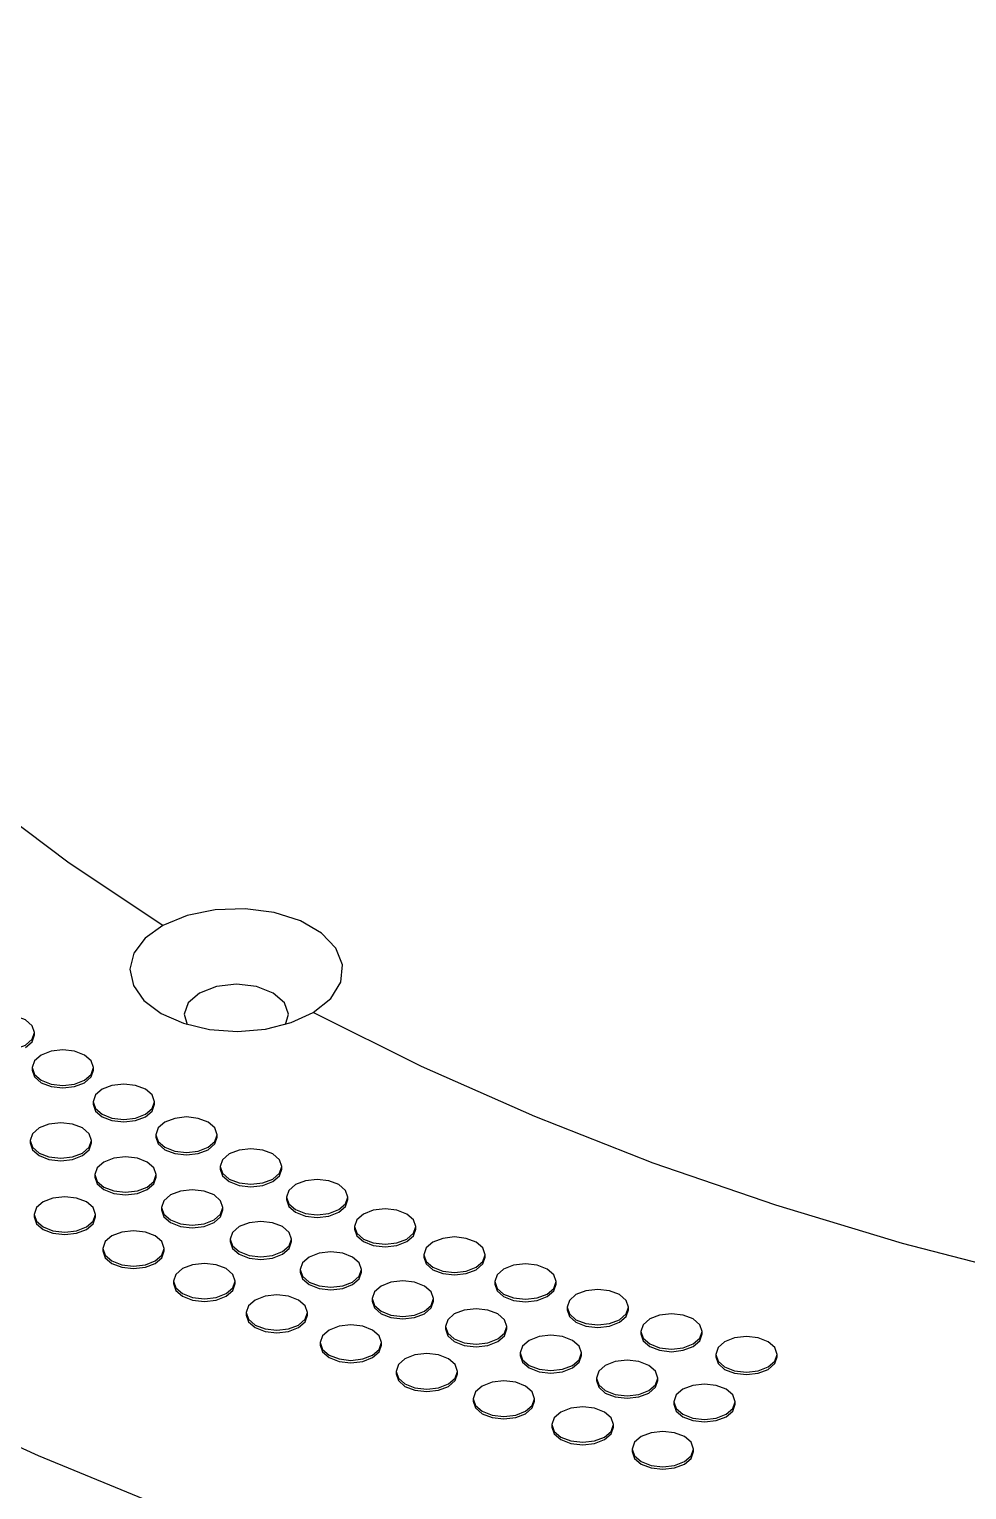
# Model space of a CAD drawing. Header units: millimetres. Extents: x 0 to 841, y 0 to 594.
# Drawn here: x 103.27 to 133.83, y 49.96 to 97.55 of the extents above; entities that cross this region are included whole.
import ezdxf

# ---------------------------------------------------------------- set-up
doc = ezdxf.new("R2010")
doc.units = ezdxf.units.MM

msp = doc.modelspace()

# ---------------------------------------------------------------- linework, layer by layer
at = {"color": 7, "linetype": 'Continuous', "lineweight": 25}
for p, q in [((103.44532, 64.7759), (103.44532, 64.85755)), ((103.36916, 63.71149), (103.36916, 63.62984)), ((105.36916, 63.62984), (105.36916, 63.71149)), ((105.35441, 62.60088), (105.35441, 62.51922)), ((107.35441, 62.51922), (107.35441, 62.60088)), ((107.39911, 61.52682), (107.39911, 61.44516)), ((109.39911, 61.44516), (109.39911, 61.52682)), ((103.30077, 61.33841), (103.30077, 61.25675)), ((105.30077, 61.25675), (105.30077, 61.33841)), ((109.50124, 60.49036), (109.50124, 60.4087)), ((111.50124, 60.4087), (111.50124, 60.49036)), ((105.41518, 60.22773), (105.41518, 60.14607)), ((107.41518, 60.14607), (107.41518, 60.22773)), ((111.65873, 59.49253), (111.65873, 59.41088)), ((113.65873, 59.41088), (113.65873, 59.49253)), ((107.58897, 59.15593), (107.58897, 59.07428)), ((109.58897, 59.07428), (109.58897, 59.15593)), ((103.43124, 58.92864), (103.43124, 58.84698)), ((105.43124, 58.84698), (105.43124, 58.92864)), ((109.82001, 58.12409), (109.82001, 58.04244)), ((111.82001, 58.04244), (111.82001, 58.12409)), ((113.86945, 58.53432), (113.86945, 58.45266)), ((115.86945, 58.45266), (115.86945, 58.53432)), ((105.6767, 57.82151), (105.6767, 57.73986)), ((107.6767, 57.73986), (107.6767, 57.82151)), ((116.13122, 57.61666), (116.13122, 57.53501)), ((118.13122, 57.53501), (118.13122, 57.61666)), ((112.1061, 57.13321), (112.1061, 57.05156)), ((114.1061, 57.05156), (114.1061, 57.13321)), ((107.98129, 56.75565), (107.98129, 56.674)), ((109.98129, 56.674), (109.98129, 56.75565)), ((118.4418, 56.74047), (118.4418, 56.65882)), ((120.4418, 56.65882), (120.4418, 56.74047)), ((114.44497, 56.18427), (114.44497, 56.10262)), ((116.44497, 56.10262), (116.44497, 56.18427)), ((110.34274, 55.7321), (110.34274, 55.65045)), ((112.34274, 55.65045), (112.34274, 55.7321)), ((120.79891, 55.90662), (120.79891, 55.82496)), ((122.79891, 55.82496), (122.79891, 55.90662)), ((116.83432, 55.27821), (116.83432, 55.19656)), ((118.83432, 55.19656), (118.83432, 55.27821)), ((112.75872, 54.75188), (112.75872, 54.67023)), ((114.75872, 54.67023), (114.75872, 54.75188)), ((123.20023, 55.11591), (123.20023, 55.03426)), ((125.20023, 55.03426), (125.20023, 55.11591)), ((119.27179, 54.41593), (119.27179, 54.33428)), ((121.27179, 54.33428), (121.27179, 54.41593)), ((125.64339, 54.36914), (125.64339, 54.28749)), ((127.64339, 54.28749), (127.64339, 54.36914)), ((115.22684, 53.81595), (115.22684, 53.7343)), ((117.22684, 53.7343), (117.22684, 53.81595)), ((121.75497, 53.59827), (121.75497, 53.51661)), ((123.75497, 53.51661), (123.75497, 53.59827)), ((117.74466, 52.92524), (117.74466, 52.84359)), ((119.74466, 52.84359), (119.74466, 52.92524)), ((124.28142, 52.82604), (124.28142, 52.74438)), ((126.28142, 52.74438), (126.28142, 52.82604)), ((120.30971, 52.08063), (120.30971, 51.99897)), ((122.30971, 51.99897), (122.30971, 52.08063)), ((122.91945, 51.28294), (122.91945, 51.20128)), ((124.91945, 51.20128), (124.91945, 51.28294))]:
    msp.add_line(p, q, dxfattribs=at)
at = {"color": 7, "linetype": 'Continuous', "lineweight": 25, "flags": 128}
for points in [[(107.62614, 68.34232), (104.58032, 70.376), (101.74464, 72.50853), (99.12872, 74.73271), (96.74141, 77.04099), (94.5908, 79.42556), (92.68419, 81.87832), (91.02804, 84.39097), (89.62795, 86.95499), (88.48867, 89.5617), (87.61406, 92.20227), (87.00709, 94.86773), (86.66981, 97.54908)], [(112.53231, 65.51005), (113.10059, 65.96679), (113.42657, 66.49672), (113.48456, 67.05807), (113.27, 67.6066), (112.79978, 68.09909), (112.11098, 68.49673), (111.25786, 68.76818), (110.30767, 68.89205), (109.33528, 68.85857), (108.41732, 68.67038), (107.62614, 68.34232)], [(107.62614, 68.34232), (107.05275, 67.92825), (106.68759, 67.44185), (106.55622, 66.91719), (106.66784, 66.39101), (107.01465, 65.90015), (107.57235, 65.479), (108.30189, 65.15705), (109.15217, 64.95684), (110.06364, 64.8924), (110.97248, 64.96824), (111.81504, 65.17904), (112.53231, 65.51005)], [(111.62553, 65.11779), (111.72601, 65.45019), (111.59661, 65.82575), (111.22809, 66.14414), (110.67657, 66.35688), (110.02601, 66.43158), (109.37545, 66.35688), (108.82393, 66.14414), (108.45542, 65.82575), (108.32601, 65.45019), (108.42649, 65.11779)], [(103.15242, 64.44935), (103.3692, 64.63663), (103.44532, 64.85755), (103.3692, 65.07847), (103.15242, 65.26575), (102.828, 65.3909), (102.44532, 65.43484), (102.06263, 65.3909), (101.73821, 65.26575), (101.52144, 65.07847), (101.44532, 64.85755), (101.52144, 64.63663), (101.73821, 64.44935), (102.06263, 64.32421), (102.44532, 64.28026), (102.828, 64.32421), (103.15242, 64.44935)], [(163.12537, 53.41222), (158.48065, 53.60693), (153.86342, 53.95732), (149.28934, 54.46222), (144.77389, 55.11992), (140.33239, 55.92817), (135.97988, 56.88425), (131.73111, 57.98491), (127.60048, 59.22643), (123.60199, 60.60459), (119.74918, 62.11474), (116.05512, 63.75174), (112.53231, 65.51005)], [(103.15242, 64.36769), (103.3692, 64.55498), (103.44532, 64.7759)], [(105.07627, 63.30329), (105.29304, 63.49057), (105.36916, 63.71149), (105.29304, 63.93241), (105.07627, 64.11969), (104.75184, 64.24483), (104.36916, 64.28878), (103.98647, 64.24483), (103.66205, 64.11969), (103.44528, 63.93241), (103.36916, 63.71149), (103.44528, 63.49057), (103.66205, 63.30329), (103.98647, 63.17815), (104.36916, 63.1342), (104.75184, 63.17815), (105.07627, 63.30329)], [(103.36916, 63.62984), (103.44528, 63.40892), (103.66205, 63.22163), (103.98647, 63.09649), (104.36916, 63.05255), (104.75184, 63.09649), (105.07627, 63.22163)], [(105.07627, 63.22163), (105.29304, 63.40892), (105.36916, 63.62984)], [(107.06152, 62.19267), (107.27829, 62.37996), (107.35441, 62.60088), (107.27829, 62.8218), (107.06152, 63.00908), (106.73709, 63.13422), (106.35441, 63.17817), (105.97173, 63.13422), (105.6473, 63.00908), (105.43053, 62.8218), (105.35441, 62.60088), (105.43053, 62.37996), (105.6473, 62.19267), (105.97173, 62.06753), (106.35441, 62.02359), (106.73709, 62.06753), (107.06152, 62.19267)], [(105.35441, 62.51922), (105.43053, 62.29831), (105.6473, 62.11102), (105.97173, 61.98588), (106.35441, 61.94194), (106.73709, 61.98588), (107.06152, 62.11102)], [(107.06152, 62.11102), (107.27829, 62.29831), (107.35441, 62.51922)], [(105.00788, 60.9302), (105.22465, 61.11749), (105.30077, 61.33841), (105.22465, 61.55932), (105.00788, 61.74661), (104.68345, 61.87175), (104.30077, 61.91569), (103.91808, 61.87175), (103.59366, 61.74661), (103.37689, 61.55932), (103.30077, 61.33841), (103.37689, 61.11749), (103.59366, 60.9302), (103.91808, 60.80506), (104.30077, 60.76112), (104.68345, 60.80506), (105.00788, 60.9302)], [(109.10622, 61.11861), (109.32299, 61.3059), (109.39911, 61.52682), (109.32299, 61.74773), (109.10622, 61.93502), (108.78179, 62.06016), (108.39911, 62.1041), (108.01643, 62.06016), (107.692, 61.93502), (107.47523, 61.74773), (107.39911, 61.52682), (107.47523, 61.3059), (107.692, 61.11861), (108.01643, 60.99347), (108.39911, 60.94953), (108.78179, 60.99347), (109.10622, 61.11861)], [(107.39911, 61.44516), (107.47523, 61.22424), (107.692, 61.03696), (108.01643, 60.91182), (108.39911, 60.86787), (108.78179, 60.91182), (109.10622, 61.03696)], [(109.10622, 61.03696), (109.32299, 61.22424), (109.39911, 61.44516)], [(103.30077, 61.25675), (103.37689, 61.03583), (103.59366, 60.84855), (103.91808, 60.72341), (104.30077, 60.67946), (104.68345, 60.72341), (105.00788, 60.84855)], [(105.00788, 60.84855), (105.22465, 61.03583), (105.30077, 61.25675)], [(111.20835, 60.08215), (111.42512, 60.26944), (111.50124, 60.49036), (111.42512, 60.71128), (111.20835, 60.89856), (110.88393, 61.0237), (110.50124, 61.06765), (110.11856, 61.0237), (109.79414, 60.89856), (109.57736, 60.71128), (109.50124, 60.49036), (109.57736, 60.26944), (109.79414, 60.08215), (110.11856, 59.95701), (110.50124, 59.91307), (110.88393, 59.95701), (111.20835, 60.08215)], [(107.12228, 59.81952), (107.33905, 60.00681), (107.41518, 60.22773), (107.33905, 60.44864), (107.12228, 60.63593), (106.79786, 60.76107), (106.41518, 60.80501), (106.03249, 60.76107), (105.70807, 60.63593), (105.4913, 60.44864), (105.41518, 60.22773), (105.4913, 60.00681), (105.70807, 59.81952), (106.03249, 59.69438), (106.41518, 59.65044), (106.79786, 59.69438), (107.12228, 59.81952)], [(105.41518, 60.14607), (105.4913, 59.92515), (105.70807, 59.73787), (106.03249, 59.61273), (106.41518, 59.56878), (106.79786, 59.61273), (107.12228, 59.73787)], [(107.12228, 59.73787), (107.33905, 59.92515), (107.41518, 60.14607)], [(109.50124, 60.4087), (109.57736, 60.18779), (109.79414, 60.0005), (110.11856, 59.87536), (110.50124, 59.83142), (110.88393, 59.87536), (111.20835, 60.0005)], [(111.20835, 60.0005), (111.42512, 60.18779), (111.50124, 60.4087)], [(113.36584, 59.08433), (113.58261, 59.27161), (113.65873, 59.49253), (113.58261, 59.71345), (113.36584, 59.90073), (113.04142, 60.02587), (112.65873, 60.06982), (112.27605, 60.02587), (111.95163, 59.90073), (111.73485, 59.71345), (111.65873, 59.49253), (111.73485, 59.27161), (111.95163, 59.08433), (112.27605, 58.95919), (112.65873, 58.91524), (113.04142, 58.95919), (113.36584, 59.08433)], [(105.13835, 58.52043), (105.35512, 58.70772), (105.43124, 58.92864), (105.35512, 59.14955), (105.13835, 59.33684), (104.81392, 59.46198), (104.43124, 59.50592), (104.04856, 59.46198), (103.72413, 59.33684), (103.50736, 59.14955), (103.43124, 58.92864), (103.50736, 58.70772), (103.72413, 58.52043), (104.04856, 58.39529), (104.43124, 58.35135), (104.81392, 58.39529), (105.13835, 58.52043)], [(109.29608, 58.74773), (109.51285, 58.93502), (109.58897, 59.15593), (109.51285, 59.37685), (109.29608, 59.56414), (108.97166, 59.68928), (108.58897, 59.73322), (108.20629, 59.68928), (107.88187, 59.56414), (107.66509, 59.37685), (107.58897, 59.15593), (107.66509, 58.93502), (107.88187, 58.74773), (108.20629, 58.62259), (108.58897, 58.57865), (108.97166, 58.62259), (109.29608, 58.74773)], [(107.58897, 59.07428), (107.66509, 58.85336), (107.88187, 58.66608), (108.20629, 58.54094), (108.58897, 58.49699), (108.97166, 58.54094), (109.29608, 58.66608)], [(109.29608, 58.66608), (109.51285, 58.85336), (109.58897, 59.07428)], [(111.65873, 59.41088), (111.73485, 59.18996), (111.95163, 59.00267), (112.27605, 58.87753), (112.65873, 58.83359), (113.04142, 58.87753), (113.36584, 59.00267)], [(113.36584, 59.00267), (113.58261, 59.18996), (113.65873, 59.41088)], [(115.57656, 58.12611), (115.79333, 58.3134), (115.86945, 58.53432), (115.79333, 58.75523), (115.57656, 58.94252), (115.25214, 59.06766), (114.86945, 59.1116), (114.48677, 59.06766), (114.16235, 58.94252), (113.94557, 58.75523), (113.86945, 58.53432), (113.94557, 58.3134), (114.16235, 58.12611), (114.48677, 58.00097), (114.86945, 57.95703), (115.25214, 58.00097), (115.57656, 58.12611)], [(103.43124, 58.84698), (103.50736, 58.62606), (103.72413, 58.43878), (104.04856, 58.31364), (104.43124, 58.26969), (104.81392, 58.31364), (105.13835, 58.43878)], [(105.13835, 58.43878), (105.35512, 58.62606), (105.43124, 58.84698)], [(111.52712, 57.71589), (111.74389, 57.90317), (111.82001, 58.12409), (111.74389, 58.34501), (111.52712, 58.53229), (111.2027, 58.65743), (110.82001, 58.70138), (110.43733, 58.65743), (110.11291, 58.53229), (109.89613, 58.34501), (109.82001, 58.12409), (109.89613, 57.90317), (110.11291, 57.71589), (110.43733, 57.59075), (110.82001, 57.5468), (111.2027, 57.59075), (111.52712, 57.71589)], [(107.38381, 57.41331), (107.60058, 57.60059), (107.6767, 57.82151), (107.60058, 58.04243), (107.38381, 58.22971), (107.05938, 58.35486), (106.6767, 58.3988), (106.29402, 58.35486), (105.96959, 58.22971), (105.75282, 58.04243), (105.6767, 57.82151), (105.75282, 57.60059), (105.96959, 57.41331), (106.29402, 57.28817), (106.6767, 57.24422), (107.05938, 57.28817), (107.38381, 57.41331)], [(113.86945, 58.45266), (113.94557, 58.23174), (114.16235, 58.04446), (114.48677, 57.91932), (114.86945, 57.87537), (115.25214, 57.91932), (115.57656, 58.04446)], [(115.57656, 58.04446), (115.79333, 58.23174), (115.86945, 58.45266)], [(117.83832, 57.20846), (118.0551, 57.39574), (118.13122, 57.61666), (118.0551, 57.83758), (117.83832, 58.02487), (117.5139, 58.15001), (117.13122, 58.19395), (116.74853, 58.15001), (116.42411, 58.02487), (116.20734, 57.83758), (116.13122, 57.61666), (116.20734, 57.39574), (116.42411, 57.20846), (116.74853, 57.08332), (117.13122, 57.03938), (117.5139, 57.08332), (117.83832, 57.20846)], [(105.6767, 57.73986), (105.75282, 57.51894), (105.96959, 57.33165), (106.29402, 57.20651), (106.6767, 57.16257), (107.05938, 57.20651), (107.38381, 57.33165)], [(107.38381, 57.33165), (107.60058, 57.51894), (107.6767, 57.73986)], [(109.82001, 58.04244), (109.89613, 57.82152), (110.11291, 57.63423), (110.43733, 57.50909), (110.82001, 57.46515), (111.2027, 57.50909), (111.52712, 57.63423)], [(111.52712, 57.63423), (111.74389, 57.82152), (111.82001, 58.04244)], [(113.8132, 56.72501), (114.02998, 56.91229), (114.1061, 57.13321), (114.02998, 57.35413), (113.8132, 57.54141), (113.48878, 57.66655), (113.1061, 57.7105), (112.72341, 57.66655), (112.39899, 57.54141), (112.18222, 57.35413), (112.1061, 57.13321), (112.18222, 56.91229), (112.39899, 56.72501), (112.72341, 56.59987), (113.1061, 56.55592), (113.48878, 56.59987), (113.8132, 56.72501)], [(109.6884, 56.34745), (109.90517, 56.53473), (109.98129, 56.75565), (109.90517, 56.97657), (109.6884, 57.16385), (109.36398, 57.28899), (108.98129, 57.33294), (108.59861, 57.28899), (108.27419, 57.16385), (108.05741, 56.97657), (107.98129, 56.75565), (108.05741, 56.53473), (108.27419, 56.34745), (108.59861, 56.22231), (108.98129, 56.17836), (109.36398, 56.22231), (109.6884, 56.34745)], [(116.13122, 57.53501), (116.20734, 57.31409), (116.42411, 57.1268), (116.74853, 57.00166), (117.13122, 56.95772), (117.5139, 57.00166), (117.83832, 57.1268)], [(117.83832, 57.1268), (118.0551, 57.31409), (118.13122, 57.53501)], [(120.1489, 56.33227), (120.36568, 56.51956), (120.4418, 56.74047), (120.36568, 56.96139), (120.1489, 57.14868), (119.82448, 57.27382), (119.4418, 57.31776), (119.05911, 57.27382), (118.73469, 57.14868), (118.51792, 56.96139), (118.4418, 56.74047), (118.51792, 56.51956), (118.73469, 56.33227), (119.05911, 56.20713), (119.4418, 56.16319), (119.82448, 56.20713), (120.1489, 56.33227)], [(134.26573, 41.88122), (129.58412, 42.82691), (124.98509, 43.89918), (120.47891, 45.09563), (116.07563, 46.4136), (111.78508, 47.85014), (107.61683, 49.40204), (103.58019, 51.06585), (99.68415, 52.83785), (95.93741, 54.71408), (92.34834, 56.69037)], [(107.98129, 56.674), (108.05741, 56.45308), (108.27419, 56.26579), (108.59861, 56.14065), (108.98129, 56.09671), (109.36398, 56.14065), (109.6884, 56.26579)], [(109.6884, 56.26579), (109.90517, 56.45308), (109.98129, 56.674)], [(112.1061, 57.05156), (112.18222, 56.83064), (112.39899, 56.64335), (112.72341, 56.51821), (113.1061, 56.47427), (113.48878, 56.51821), (113.8132, 56.64335)], [(113.8132, 56.64335), (114.02998, 56.83064), (114.1061, 57.05156)], [(116.15207, 55.77607), (116.36885, 55.96335), (116.44497, 56.18427), (116.36885, 56.40519), (116.15207, 56.59248), (115.82765, 56.71762), (115.44497, 56.76156), (115.06228, 56.71762), (114.73786, 56.59248), (114.52109, 56.40519), (114.44497, 56.18427), (114.52109, 55.96335), (114.73786, 55.77607), (115.06228, 55.65093), (115.44497, 55.60698), (115.82765, 55.65093), (116.15207, 55.77607)], [(118.4418, 56.65882), (118.51792, 56.4379), (118.73469, 56.25062), (119.05911, 56.12548), (119.4418, 56.08153), (119.82448, 56.12548), (120.1489, 56.25062)], [(120.1489, 56.25062), (120.36568, 56.4379), (120.4418, 56.65882)], [(112.04985, 55.3239), (112.26662, 55.51118), (112.34274, 55.7321), (112.26662, 55.95302), (112.04985, 56.14031), (111.72542, 56.26545), (111.34274, 56.30939), (110.96006, 56.26545), (110.63563, 56.14031), (110.41886, 55.95302), (110.34274, 55.7321), (110.41886, 55.51118), (110.63563, 55.3239), (110.96006, 55.19876), (111.34274, 55.15482), (111.72542, 55.19876), (112.04985, 55.3239)], [(122.50602, 55.49841), (122.72279, 55.6857), (122.79891, 55.90662), (122.72279, 56.12754), (122.50602, 56.31482), (122.18159, 56.43996), (121.79891, 56.4839), (121.41623, 56.43996), (121.0918, 56.31482), (120.87503, 56.12754), (120.79891, 55.90662), (120.87503, 55.6857), (121.0918, 55.49841), (121.41623, 55.37327), (121.79891, 55.32933), (122.18159, 55.37327), (122.50602, 55.49841)], [(114.44497, 56.10262), (114.52109, 55.8817), (114.73786, 55.69441), (115.06228, 55.56927), (115.44497, 55.52533), (115.82765, 55.56927), (116.15207, 55.69441)], [(116.15207, 55.69441), (116.36885, 55.8817), (116.44497, 56.10262)], [(118.54142, 54.87001), (118.7582, 55.0573), (118.83432, 55.27821), (118.7582, 55.49913), (118.54142, 55.68642), (118.217, 55.81156), (117.83432, 55.8555), (117.45163, 55.81156), (117.12721, 55.68642), (116.91044, 55.49913), (116.83432, 55.27821), (116.91044, 55.0573), (117.12721, 54.87001), (117.45163, 54.74487), (117.83432, 54.70093), (118.217, 54.74487), (118.54142, 54.87001)], [(120.79891, 55.82496), (120.87503, 55.60404), (121.0918, 55.41676), (121.41623, 55.29162), (121.79891, 55.24767), (122.18159, 55.29162), (122.50602, 55.41676)], [(122.50602, 55.41676), (122.72279, 55.60404), (122.79891, 55.82496)], [(124.90734, 54.70771), (125.12411, 54.89499), (125.20023, 55.11591), (125.12411, 55.33683), (124.90734, 55.52412), (124.58292, 55.64926), (124.20023, 55.6932), (123.81755, 55.64926), (123.49312, 55.52412), (123.27635, 55.33683), (123.20023, 55.11591), (123.27635, 54.89499), (123.49312, 54.70771), (123.81755, 54.58257), (124.20023, 54.53862), (124.58292, 54.58257), (124.90734, 54.70771)], [(110.34274, 55.65045), (110.41886, 55.42953), (110.63563, 55.24224), (110.96006, 55.1171), (111.34274, 55.07316), (111.72542, 55.1171), (112.04985, 55.24224)], [(112.04985, 55.24224), (112.26662, 55.42953), (112.34274, 55.65045)], [(114.46582, 54.34368), (114.6826, 54.53096), (114.75872, 54.75188), (114.6826, 54.9728), (114.46582, 55.16009), (114.1414, 55.28523), (113.75872, 55.32917), (113.37603, 55.28523), (113.05161, 55.16009), (112.83484, 54.9728), (112.75872, 54.75188), (112.83484, 54.53096), (113.05161, 54.34368), (113.37603, 54.21854), (113.75872, 54.17459), (114.1414, 54.21854), (114.46582, 54.34368)], [(116.83432, 55.19656), (116.91044, 54.97564), (117.12721, 54.78836), (117.45163, 54.66322), (117.83432, 54.61927), (118.217, 54.66322), (118.54142, 54.78836)], [(118.54142, 54.78836), (118.7582, 54.97564), (118.83432, 55.19656)], [(120.97889, 54.00773), (121.19567, 54.19501), (121.27179, 54.41593), (121.19567, 54.63685), (120.97889, 54.82413), (120.65447, 54.94927), (120.27179, 54.99322), (119.8891, 54.94927), (119.56468, 54.82413), (119.34791, 54.63685), (119.27179, 54.41593), (119.34791, 54.19501), (119.56468, 54.00773), (119.8891, 53.88258), (120.27179, 53.83864), (120.65447, 53.88258), (120.97889, 54.00773)], [(123.20023, 55.03426), (123.27635, 54.81334), (123.49312, 54.62605), (123.81755, 54.50091), (124.20023, 54.45697), (124.58292, 54.50091), (124.90734, 54.62605)], [(124.90734, 54.62605), (125.12411, 54.81334), (125.20023, 55.03426)], [(127.3505, 53.96094), (127.56727, 54.14822), (127.64339, 54.36914), (127.56727, 54.59006), (127.3505, 54.77734), (127.02607, 54.90248), (126.64339, 54.94643), (126.26071, 54.90248), (125.93628, 54.77734), (125.71951, 54.59006), (125.64339, 54.36914), (125.71951, 54.14822), (125.93628, 53.96094), (126.26071, 53.8358), (126.64339, 53.79185), (127.02607, 53.8358), (127.3505, 53.96094)], [(112.75872, 54.67023), (112.83484, 54.44931), (113.05161, 54.26202), (113.37603, 54.13688), (113.75872, 54.09294), (114.1414, 54.13688), (114.46582, 54.26202)], [(114.46582, 54.26202), (114.6826, 54.44931), (114.75872, 54.67023)], [(116.93394, 53.40775), (117.15072, 53.59504), (117.22684, 53.81595), (117.15072, 54.03687), (116.93394, 54.22416), (116.60952, 54.3493), (116.22684, 54.39324), (115.84415, 54.3493), (115.51973, 54.22416), (115.30296, 54.03687), (115.22684, 53.81595), (115.30296, 53.59504), (115.51973, 53.40775), (115.84415, 53.28261), (116.22684, 53.23867), (116.60952, 53.28261), (116.93394, 53.40775)], [(119.27179, 54.33428), (119.34791, 54.11336), (119.56468, 53.92607), (119.8891, 53.80093), (120.27179, 53.75699), (120.65447, 53.80093), (120.97889, 53.92607)], [(120.97889, 53.92607), (121.19567, 54.11336), (121.27179, 54.33428)], [(125.64339, 54.28749), (125.71951, 54.06657), (125.93628, 53.87928), (126.26071, 53.75414), (126.64339, 53.7102), (127.02607, 53.75414), (127.3505, 53.87928)], [(127.3505, 53.87928), (127.56727, 54.06657), (127.64339, 54.28749)], [(123.46208, 53.19006), (123.67885, 53.37735), (123.75497, 53.59827), (123.67885, 53.81919), (123.46208, 54.00647), (123.13765, 54.13161), (122.75497, 54.17556), (122.37229, 54.13161), (122.04786, 54.00647), (121.83109, 53.81919), (121.75497, 53.59827), (121.83109, 53.37735), (122.04786, 53.19006), (122.37229, 53.06492), (122.75497, 53.02098), (123.13765, 53.06492), (123.46208, 53.19006)], [(115.22684, 53.7343), (115.30296, 53.51338), (115.51973, 53.3261), (115.84415, 53.20096), (116.22684, 53.15701), (116.60952, 53.20096), (116.93394, 53.3261)], [(116.93394, 53.3261), (117.15072, 53.51338), (117.22684, 53.7343)], [(119.45177, 52.51704), (119.66854, 52.70432), (119.74466, 52.92524), (119.66854, 53.14616), (119.45177, 53.33345), (119.12735, 53.45859), (118.74466, 53.50253), (118.36198, 53.45859), (118.03756, 53.33345), (117.82078, 53.14616), (117.74466, 52.92524), (117.82078, 52.70432), (118.03756, 52.51704), (118.36198, 52.3919), (118.74466, 52.34795), (119.12735, 52.3919), (119.45177, 52.51704)], [(121.75497, 53.51661), (121.83109, 53.2957), (122.04786, 53.10841), (122.37229, 52.98327), (122.75497, 52.93933), (123.13765, 52.98327), (123.46208, 53.10841)], [(123.46208, 53.10841), (123.67885, 53.2957), (123.75497, 53.51661)], [(125.98853, 52.41783), (126.2053, 52.60512), (126.28142, 52.82604), (126.2053, 53.04696), (125.98853, 53.23424), (125.6641, 53.35938), (125.28142, 53.40333), (124.89874, 53.35938), (124.57431, 53.23424), (124.35754, 53.04696), (124.28142, 52.82604), (124.35754, 52.60512), (124.57431, 52.41783), (124.89874, 52.29269), (125.28142, 52.24875), (125.6641, 52.29269), (125.98853, 52.41783)], [(117.74466, 52.84359), (117.82078, 52.62267), (118.03756, 52.43538), (118.36198, 52.31024), (118.74466, 52.2663), (119.12735, 52.31024), (119.45177, 52.43538)], [(119.45177, 52.43538), (119.66854, 52.62267), (119.74466, 52.84359)], [(122.01682, 51.67242), (122.23359, 51.85971), (122.30971, 52.08063), (122.23359, 52.30154), (122.01682, 52.48883), (121.69239, 52.61397), (121.30971, 52.65791), (120.92703, 52.61397), (120.6026, 52.48883), (120.38583, 52.30154), (120.30971, 52.08063), (120.38583, 51.85971), (120.6026, 51.67242), (120.92703, 51.54728), (121.30971, 51.50334), (121.69239, 51.54728), (122.01682, 51.67242)], [(124.28142, 52.74438), (124.35754, 52.52347), (124.57431, 52.33618), (124.89874, 52.21104), (125.28142, 52.1671), (125.6641, 52.21104), (125.98853, 52.33618)], [(125.98853, 52.33618), (126.2053, 52.52347), (126.28142, 52.74438)], [(120.30971, 51.99897), (120.38583, 51.77805), (120.6026, 51.59077), (120.92703, 51.46563), (121.30971, 51.42168), (121.69239, 51.46563), (122.01682, 51.59077)], [(122.01682, 51.59077), (122.23359, 51.77805), (122.30971, 51.99897)], [(124.62655, 50.87473), (124.84333, 51.06202), (124.91945, 51.28294), (124.84333, 51.50386), (124.62655, 51.69114), (124.30213, 51.81628), (123.91945, 51.86023), (123.53676, 51.81628), (123.21234, 51.69114), (122.99557, 51.50386), (122.91945, 51.28294), (122.99557, 51.06202), (123.21234, 50.87473), (123.53676, 50.74959), (123.91945, 50.70565), (124.30213, 50.74959), (124.62655, 50.87473)], [(122.91945, 51.20128), (122.99557, 50.98036), (123.21234, 50.79308), (123.53676, 50.66794), (123.91945, 50.624), (124.30213, 50.66794), (124.62655, 50.79308)], [(124.62655, 50.79308), (124.84333, 50.98036), (124.91945, 51.20128)]]:
    msp.add_lwpolyline(points, dxfattribs=at)

doc.saveas('drawing.dxf')
